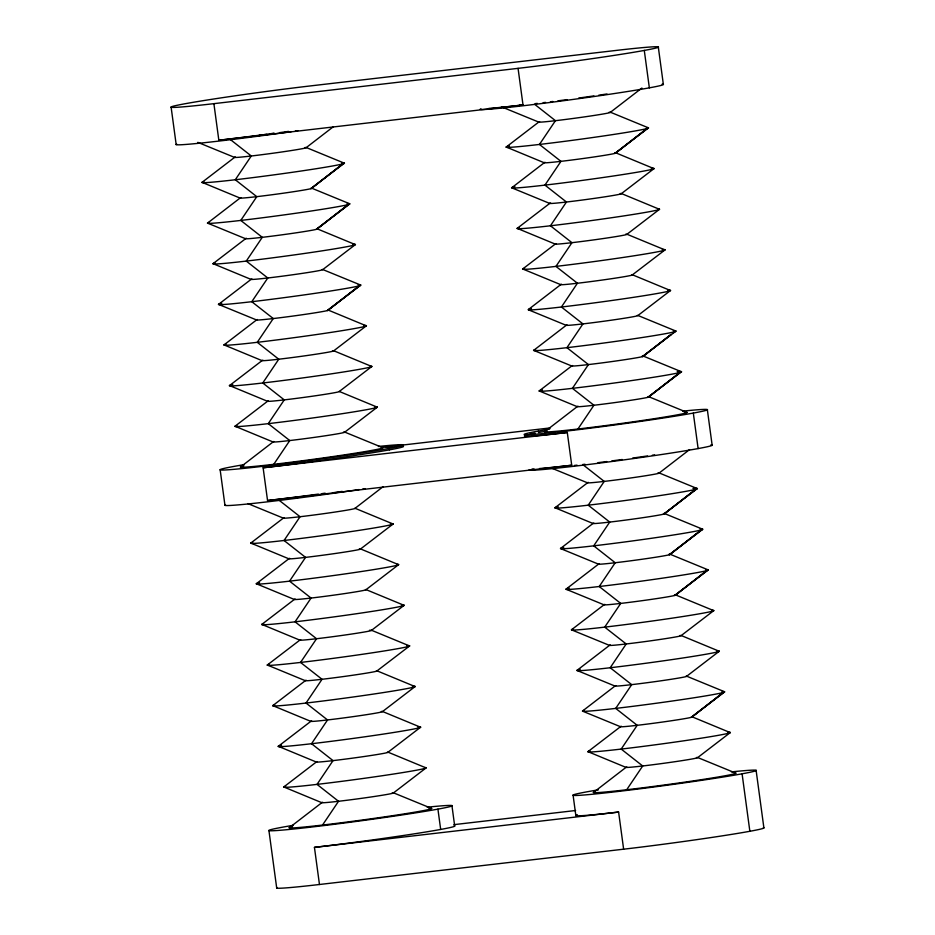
<?xml version="1.0" encoding="UTF-8"?>
<svg xmlns="http://www.w3.org/2000/svg" width="935" height="935" viewBox="0 0 935 935"><rect width="100%" height="100%" fill="white"/><g stroke="black" fill="none" stroke-linecap="round" stroke-linejoin="round"><path stroke-width="1.4" d="M273.756 464.321L289.768 440.549L268.252 423.649L284.263 399.888L262.758 382.988L278.77 359.215L257.254 342.315L273.265 318.543L251.772 301.701L267.784 277.987L246.279 261.087L262.291 237.315L240.774 220.415L256.786 196.654L235.281 179.754L251.293 155.981L229.776 139.081A71.843 2.127 -7.7 0 0 232.009 138.824M577.923 429.013L593.924 405.241L572.419 388.341L588.431 364.568L566.926 347.68L582.937 323.907L561.421 307.007L577.433 283.235L555.939 266.393L571.951 242.679L550.434 225.779L566.446 202.007L544.941 185.107L560.953 161.346L539.448 144.446L555.448 120.673L535.077 104.662M322.528 825.044L338.54 801.283L317.023 784.383L333.035 760.611L311.53 743.711L327.542 719.95L306.025 703.05L322.037 679.278L300.544 662.436L316.556 638.722L295.051 621.822L311.063 598.049L289.546 581.149L305.558 557.377L284.053 540.488L300.065 516.716L278.548 499.816A71.843 2.127 -7.7 0 1 275.661 500.143M626.695 789.736L642.707 765.975L621.191 749.075L637.202 725.303L615.697 708.403L631.709 684.642L610.193 667.742L626.205 643.97L604.711 627.128L620.723 603.414L599.218 586.514L615.218 562.741L593.713 545.841L609.725 522.069L588.22 505.18L604.232 481.408L582.715 464.508A71.843 2.127 -7.7 0 0 584.948 464.251M333.444 126.657L306.318 147.555L343.94 163.017L311.822 188.227L349.445 203.678L317.316 228.888L355.335 244.619L322.82 269.56L360.431 284.965L328.302 310.116L366.31 325.848L333.795 350.789L371.814 366.508L339.3 391.461L377.308 407.181L344.793 432.122L382.836 447.701M641.901 88.03L610.485 112.247L648.107 127.709L615.99 152.919L653.997 168.639L621.483 193.58L659.502 209.311L626.988 234.253L664.984 249.925L632.469 274.808L670.477 290.54L637.962 315.481L675.584 330.932L673.293 332.731M671.003 334.543L643.467 356.153L681.089 371.604L648.96 396.814L687.003 412.393M689.551 449.618L659.257 472.981L696.879 488.432L664.762 513.642L702.384 529.105L670.255 554.315L707.877 569.766L675.76 594.987L713.756 610.649L681.241 635.543L719.249 651.263L686.734 676.215L724.356 691.666L692.239 716.876L730.247 732.608L697.732 757.549L735.775 773.128M343.94 163.017L310.806 188.695L343.94 163.496M349.445 203.678L316.31 229.367L349.433 204.169M648.107 127.709L614.973 153.387L648.095 128.189M671.014 334.485L642.45 356.621L675.584 331.422M673.305 332.708L675.584 330.932M681.089 371.604L647.943 397.293L681.077 372.083M696.879 488.432L663.745 514.121L696.879 488.923M702.384 529.105L669.238 554.794L702.372 529.584M707.877 569.766L674.743 595.455L707.865 570.256M724.356 691.666L691.222 717.355L724.356 692.145M360.431 284.965L327.285 310.595L360.419 285.444M207.932 222.799L240.05 198.068L202.042 182.337L234.556 157.396L197.823 142.354M512.1 187.479L544.217 162.76L506.209 147.029L538.724 122.088L501.943 107.022M240.494 467.056L273.032 441.963L235.012 426.243L267.527 401.29L229.519 385.571L262.034 360.63L224.014 344.91L256.529 319.957L218.919 304.553M528.579 309.38L560.696 284.649L522.7 268.976L555.215 244.093L517.195 228.362L549.71 203.421L512.1 187.97M534.084 350.052L566.201 325.322L528.579 309.859M383.14 486.656L355.09 508.289L393.109 524.009L360.594 548.95L398.602 564.682L366.088 589.623L404.107 605.342L371.592 630.295L409.588 645.968L377.074 670.851L415.093 686.582L382.579 711.523L420.586 727.243L388.072 752.184L426.079 767.915L393.565 792.857L431.608 808.436M544.649 431.736L577.199 406.655L539.179 390.935L571.694 365.982L534.072 350.531M560.871 548.214L592.989 523.483L554.981 507.763L587.496 482.822L550.715 467.757M566.376 588.886L598.494 564.156L560.871 548.693M289.266 827.779L321.804 802.697L283.784 786.966L316.299 762.025L278.291 746.305L310.806 721.364L272.786 705.633L305.301 680.692L267.305 665.019L299.819 640.136L261.812 624.405L294.326 599.464L256.307 583.744L288.822 558.791L250.814 543.071L283.328 518.13L247.822 503.579M577.351 670.115L609.468 645.384L571.858 629.98M582.856 710.775L614.973 686.056L577.351 670.594M593.433 792.471L625.971 767.39L587.951 751.658L620.466 726.717L582.844 711.266M218.93 304.074L251.048 279.401L213.04 263.67L245.554 238.729L207.932 223.278M571.869 629.5L603.987 604.816L566.365 589.366M644.285 50.432A92.378 2.735 -7.7 0 0 615.534 50.502L311.367 85.81A92.378 2.735 -7.7 0 0 185.142 103.727A92.378 2.735 -7.7 0 0 213.893 103.656L518.06 68.348A92.378 2.735 -7.7 0 0 644.285 50.432L649.346 87.843M213.893 103.656L218.837 140.25L523.004 104.942L518.06 68.348M382.333 447.409L550.341 427.903M263.121 467.781L567.288 432.473L571.717 465.233L267.55 500.541L263.121 467.781A92.378 2.735 -7.7 0 0 371.546 452.891A92.378 2.735 -7.7 0 0 395.785 446.416M453.931 824.647L575.598 810.516M623.633 849.19L319.466 884.498L314.44 847.367L618.608 812.059L623.633 849.19A92.378 2.735 -7.7 0 0 721.037 836.042A92.378 2.735 -7.7 0 0 763.346 827.674M658.298 46.984L663.359 84.395M707.339 409.635L712.131 445.13M756.111 770.358L763.883 827.837M693.314 413.071L698.118 448.566M742.086 773.806L749.858 831.273M538.338 431.058L538.537 432.543A92.378 2.735 -7.7 0 1 546.671 431.117M573.097 795.241L575.843 815.565M451.944 805.666L454.69 826.002M389.147 448.379L389.346 449.864M437.919 809.114L440.677 829.45M171.117 107.163L176.177 144.586M220.157 469.814L224.949 505.309M268.929 830.549L276.702 888.016M662.085 84.185A92.378 2.735 -7.7 0 1 574.441 99.25A92.378 2.735 -7.7 0 1 480.894 108.811M682.585 411.155A92.378 2.735 -7.7 0 1 679.675 415.421A92.378 2.735 -7.7 0 1 551.405 432.741A92.378 2.735 -7.7 0 1 549.628 429.107M567.288 432.473A92.378 2.735 -7.7 0 1 527.62 434.775M529.642 434.308A92.378 2.735 -7.7 0 1 535.112 433.185M710.869 444.908A92.378 2.735 -7.7 0 1 626.625 459.517A92.378 2.735 -7.7 0 1 529.152 469.814M378.418 446.462A92.378 2.735 -7.7 0 1 375.905 450.67A92.378 2.735 -7.7 0 1 248.032 467.956A92.378 2.735 -7.7 0 1 244.315 464.601M385.547 447.269A92.378 2.735 -7.7 0 1 391.73 446.72M618.608 812.059A92.378 2.735 -7.7 0 1 577.409 814.771M454.153 825.85A92.378 2.735 -7.7 0 1 411.856 834.207A92.378 2.735 -7.7 0 1 314.44 847.367M684.28 412.23A71.843 2.127 -7.7 0 1 617.462 423.999A71.843 2.127 -7.7 0 1 546.543 430.93M648.282 396.756A36.29 1.075 -7.7 0 1 612.589 402.892A36.29 1.075 -7.7 0 1 578.087 406.211M677.174 371.627A71.843 2.127 -7.7 0 1 611.969 383.327A71.843 2.127 -7.7 0 1 542.429 389.93M642.158 356.095A36.29 1.075 -7.7 0 1 608.404 362.044A36.29 1.075 -7.7 0 1 572.582 365.55M673.282 330.897A71.843 2.127 -7.7 0 1 606.464 342.666A71.843 2.127 -7.7 0 1 535.545 349.596M637.284 315.422A36.29 1.075 -7.7 0 1 601.591 321.546A36.29 1.075 -7.7 0 1 567.089 324.877M667.789 290.224A71.843 2.127 -7.7 0 1 598.365 302.344A71.843 2.127 -7.7 0 1 531.431 308.597M631.791 274.75A36.29 1.075 -7.7 0 1 596.098 280.886A36.29 1.075 -7.7 0 1 561.584 284.205M662.284 249.61A71.843 2.127 -7.7 0 1 595.478 261.379A71.843 2.127 -7.7 0 1 524.57 268.31M606.99 93.956A71.843 2.127 -7.7 0 1 598.809 95.183M593.935 95.896A71.843 2.127 -7.7 0 1 578.683 98.058M566.996 99.636A71.843 2.127 -7.7 0 1 557.973 100.816M552.912 101.471A71.843 2.127 -7.7 0 1 550.423 101.786M545.526 102.394A71.843 2.127 -7.7 0 1 543.118 102.686M537.298 103.388A71.843 2.127 -7.7 0 1 535.054 103.645M521.742 105.129A71.843 2.127 -7.7 0 1 519.346 105.386M609.176 112.2A36.29 1.075 -7.7 0 1 575.434 118.149A36.29 1.075 -7.7 0 1 539.612 121.643M647.055 127.651A71.843 2.127 -7.7 0 1 573.786 140.133A71.843 2.127 -7.7 0 1 509.458 146.024M614.681 152.861A36.29 1.075 -7.7 0 1 580.927 158.81A36.29 1.075 -7.7 0 1 545.105 162.316M651.298 168.335A71.843 2.127 -7.7 0 1 581.886 180.455A71.843 2.127 -7.7 0 1 514.951 186.696M620.174 193.533A36.29 1.075 -7.7 0 1 586.432 199.482A36.29 1.075 -7.7 0 1 550.61 202.977M658.053 208.984A71.843 2.127 -7.7 0 1 587.39 221.116A71.843 2.127 -7.7 0 1 519.065 227.696M625.679 234.206A36.29 1.075 -7.7 0 1 591.925 240.143A36.29 1.075 -7.7 0 1 556.103 243.649M654.629 454.866A71.843 2.127 -7.7 0 1 652.326 455.216M647.581 455.918A71.843 2.127 -7.7 0 1 632.609 458.068M622.266 459.494A71.843 2.127 -7.7 0 1 611.887 460.885M606.745 461.551A71.843 2.127 -7.7 0 1 597.956 462.673M577.035 465.151A71.843 2.127 -7.7 0 1 574.347 465.455M657.948 472.935A36.29 1.075 -7.7 0 1 624.206 478.872A36.29 1.075 -7.7 0 1 588.384 482.378M692.964 488.467A71.843 2.127 -7.7 0 1 627.759 500.167A71.843 2.127 -7.7 0 1 558.23 506.758M663.453 513.596A36.29 1.075 -7.7 0 1 629.699 519.544A36.29 1.075 -7.7 0 1 593.877 523.039M700.081 529.058A71.843 2.127 -7.7 0 1 630.658 541.178A71.843 2.127 -7.7 0 1 563.723 547.431M668.946 554.268A36.29 1.075 -7.7 0 1 635.204 560.205A36.29 1.075 -7.7 0 1 599.382 563.712M705.574 569.731A71.843 2.127 -7.7 0 1 636.162 581.85A71.843 2.127 -7.7 0 1 569.228 588.092M674.451 594.929A36.29 1.075 -7.7 0 1 640.697 600.878A36.29 1.075 -7.7 0 1 604.875 604.384M712.306 610.333A71.843 2.127 -7.7 0 1 641.655 622.465A71.843 2.127 -7.7 0 1 573.342 629.045M731.357 771.889A92.378 2.735 -7.7 0 1 728.447 776.155A92.378 2.735 -7.7 0 1 600.176 793.464A92.378 2.735 -7.7 0 1 598.4 789.83M734.302 772.941A71.843 2.127 -7.7 0 1 663.64 785.084A71.843 2.127 -7.7 0 1 595.314 791.664M696.423 757.502A36.29 1.075 -7.7 0 1 662.681 763.439A36.29 1.075 -7.7 0 1 626.859 766.945M727.559 732.292A71.843 2.127 -7.7 0 1 660.741 744.061A71.843 2.127 -7.7 0 1 589.821 750.992M691.561 716.818A36.29 1.075 -7.7 0 1 655.867 722.954A36.29 1.075 -7.7 0 1 621.354 726.273M722.054 691.631A71.843 2.127 -7.7 0 1 655.236 703.389A71.843 2.127 -7.7 0 1 584.328 710.331M686.056 676.157A36.29 1.075 -7.7 0 1 650.363 682.281A36.29 1.075 -7.7 0 1 615.861 685.612M716.561 650.959A71.843 2.127 -7.7 0 1 647.137 663.079A71.843 2.127 -7.7 0 1 580.203 669.32M679.932 635.496A36.29 1.075 -7.7 0 1 646.178 641.433A36.29 1.075 -7.7 0 1 610.356 644.94M319.466 884.498A92.378 2.735 -7.7 0 1 277.239 887.56M427.19 807.197A92.378 2.735 -7.7 0 1 424.677 811.405A92.378 2.735 -7.7 0 1 296.804 828.69A92.378 2.735 -7.7 0 1 293.087 825.336M381.363 447.526A71.843 2.127 -7.7 0 1 308.094 460.008A71.843 2.127 -7.7 0 1 243.766 465.899M343.484 432.075A36.29 1.075 -7.7 0 1 309.742 438.012A36.29 1.075 -7.7 0 1 273.92 441.519M374.619 406.877A71.843 2.127 -7.7 0 1 307.802 418.635A71.843 2.127 -7.7 0 1 236.882 425.577M339.066 391.414A36.29 1.075 -7.7 0 1 301.619 397.702A36.29 1.075 -7.7 0 1 268.415 400.858M370.365 366.193A71.843 2.127 -7.7 0 1 297.108 378.675A71.843 2.127 -7.7 0 1 232.768 384.565M332.498 350.742A36.29 1.075 -7.7 0 1 298.744 356.679A36.29 1.075 -7.7 0 1 262.922 360.185M363.621 325.532A71.843 2.127 -7.7 0 1 296.804 337.301A71.843 2.127 -7.7 0 1 225.884 344.232M327.624 310.069A36.29 1.075 -7.7 0 1 291.93 316.194A36.29 1.075 -7.7 0 1 257.417 319.513M358.117 284.918A71.843 2.127 -7.7 0 1 288.716 297.038A71.843 2.127 -7.7 0 1 221.782 303.279M297.879 130.678A92.378 2.735 -7.7 0 1 295.285 131.052M291.334 131.625A92.378 2.735 -7.7 0 1 176.727 144.119M288.529 131.391A71.843 2.127 -7.7 0 1 279.67 132.641M274.516 133.366A71.843 2.127 -7.7 0 1 258.948 135.458M247.494 136.931A71.843 2.127 -7.7 0 1 245.017 137.246M238.963 137.994A71.843 2.127 -7.7 0 1 236.602 138.275M224.096 139.736A71.843 2.127 -7.7 0 1 221.408 140.028M305.009 147.508A36.29 1.075 -7.7 0 1 271.267 153.457A36.29 1.075 -7.7 0 1 235.445 156.951M341.637 162.97A71.843 2.127 -7.7 0 1 274.82 174.74A71.843 2.127 -7.7 0 1 203.912 181.671M311.145 188.169A36.29 1.075 -7.7 0 1 275.451 194.293A36.29 1.075 -7.7 0 1 240.938 197.624M347.142 203.643A71.843 2.127 -7.7 0 1 280.325 215.412A71.843 2.127 -7.7 0 1 209.405 222.343M316.638 228.83A36.29 1.075 -7.7 0 1 280.944 234.965A36.29 1.075 -7.7 0 1 246.443 238.285M352.635 244.304A71.843 2.127 -7.7 0 1 285.818 256.073A71.843 2.127 -7.7 0 1 214.898 263.004M322.143 269.502A36.29 1.075 -7.7 0 1 286.449 275.626A36.29 1.075 -7.7 0 1 251.936 278.957M365.129 488.643A92.378 2.735 -7.7 0 1 362.792 489.005M359.192 489.543A92.378 2.735 -7.7 0 1 264.862 502.13A92.378 2.735 -7.7 0 1 225.499 504.853M342.21 491.401A71.843 2.127 -7.7 0 1 333.538 492.651M323.288 494.089A71.843 2.127 -7.7 0 1 320.693 494.451M315.492 495.153A71.843 2.127 -7.7 0 1 312.898 495.503M301.315 497.023A71.843 2.127 -7.7 0 1 292.561 498.133M286.542 498.869A71.843 2.127 -7.7 0 1 284.205 499.15M354.856 508.254A36.29 1.075 -7.7 0 1 317.409 514.542A36.29 1.075 -7.7 0 1 284.217 517.686M390.409 523.705A71.843 2.127 -7.7 0 1 323.592 535.475A71.843 2.127 -7.7 0 1 252.684 542.405M359.285 548.903A36.29 1.075 -7.7 0 1 325.532 554.852A36.29 1.075 -7.7 0 1 289.71 558.347M397.153 564.354A71.843 2.127 -7.7 0 1 323.896 576.837A71.843 2.127 -7.7 0 1 259.556 582.739M365.41 589.564A36.29 1.075 -7.7 0 1 329.716 595.7A36.29 1.075 -7.7 0 1 295.215 599.019M401.407 605.038A71.843 2.127 -7.7 0 1 334.59 616.808A71.843 2.127 -7.7 0 1 263.67 623.738M369.465 630.272A36.29 1.075 -7.7 0 1 337.851 636.01A36.29 1.075 -7.7 0 1 300.708 639.692M406.9 645.653A71.843 2.127 -7.7 0 1 340.083 657.422A71.843 2.127 -7.7 0 1 269.175 664.353M428.884 808.272A71.843 2.127 -7.7 0 1 359.472 820.392A71.843 2.127 -7.7 0 1 292.538 826.633M392.268 792.81A36.29 1.075 -7.7 0 1 358.514 798.747A36.29 1.075 -7.7 0 1 322.692 802.253M424.63 767.588A71.843 2.127 -7.7 0 1 353.968 779.72A71.843 2.127 -7.7 0 1 285.654 786.3M387.394 752.126A36.29 1.075 -7.7 0 1 351.7 758.262A36.29 1.075 -7.7 0 1 317.187 761.581M417.887 726.939A71.843 2.127 -7.7 0 1 348.475 739.059A71.843 2.127 -7.7 0 1 281.54 745.3M381.27 711.465A36.29 1.075 -7.7 0 1 347.516 717.414A36.29 1.075 -7.7 0 1 311.694 720.92M412.393 686.267A71.843 2.127 -7.7 0 1 345.576 698.036A71.843 2.127 -7.7 0 1 274.656 704.967M376.396 670.792A36.29 1.075 -7.7 0 1 340.702 676.928A36.29 1.075 -7.7 0 1 306.189 680.248M571.717 465.233A92.378 2.735 -7.7 0 1 539.507 468.528M534.037 468.891A92.378 2.735 -7.7 0 1 532.027 468.961M325.135 493.177A92.378 2.735 -7.7 0 1 322.4 493.551M318.297 494.112A92.378 2.735 -7.7 0 1 267.55 500.541M273.698 133.261A92.378 2.735 -7.7 0 1 270.963 133.635M266.849 134.196A92.378 2.735 -7.7 0 1 264.114 134.558M260.012 135.107A92.378 2.735 -7.7 0 1 218.837 140.25M523.004 104.942A92.378 2.735 -7.7 0 1 488.76 108.402"/></g></svg>
